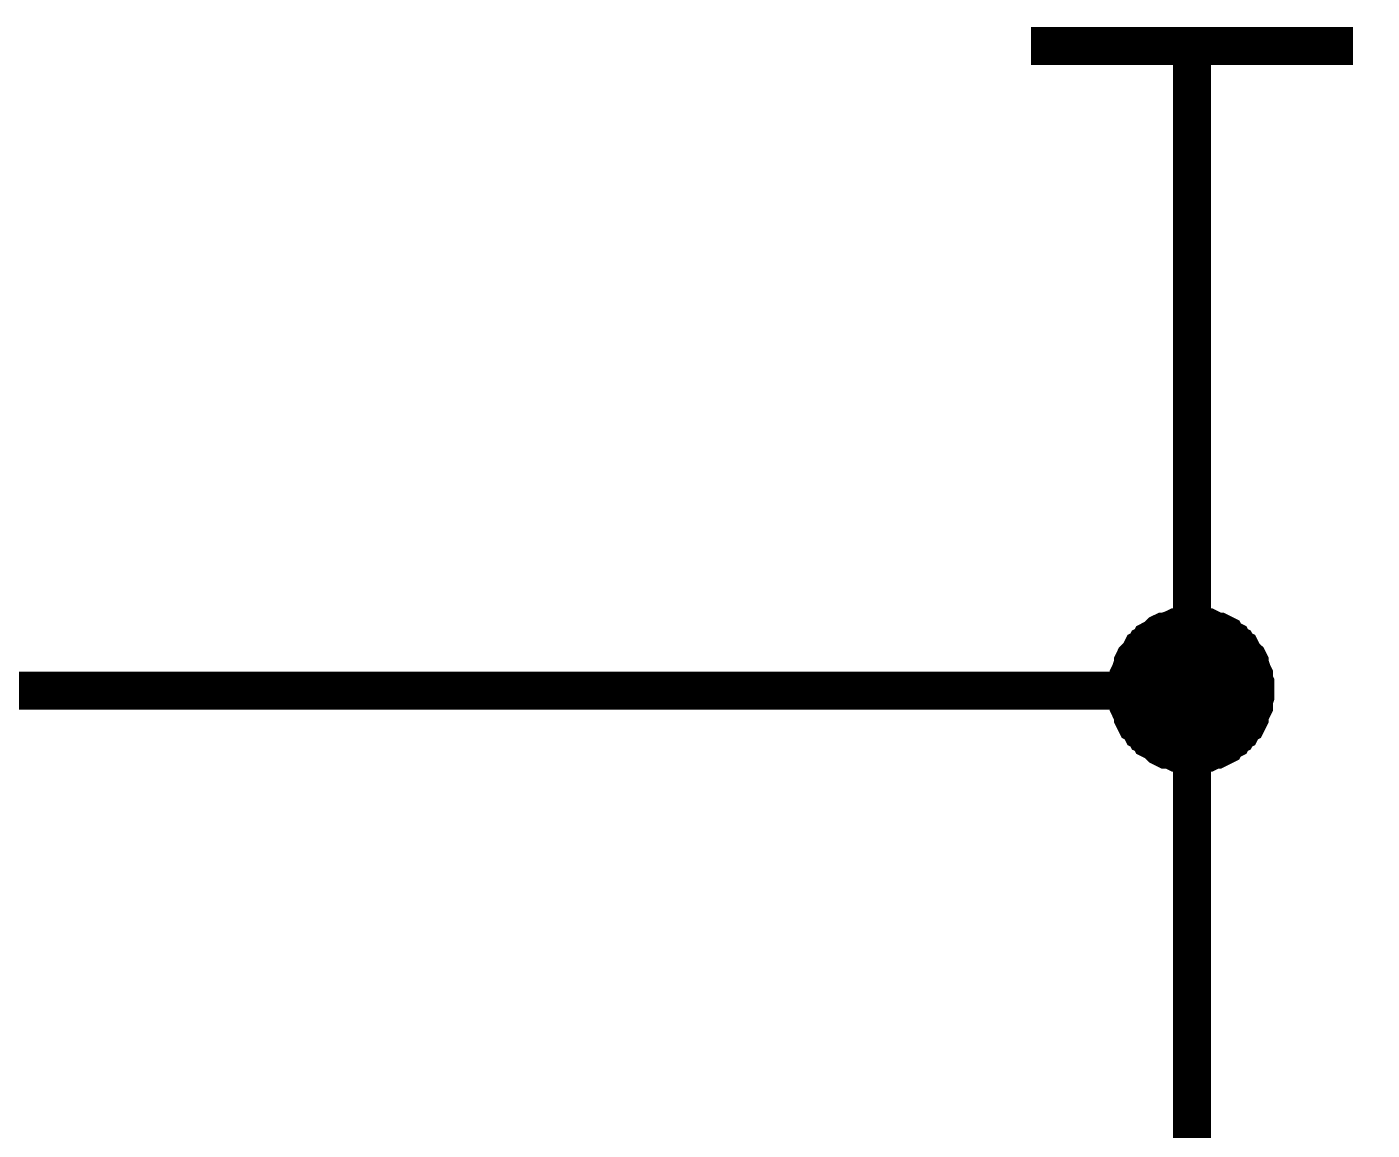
# Model space of a CAD drawing. Header units: inches. Extents: x 0 to 11, y 0 to 8.5.
# Drawn here: x 4.5386 to 4.9564, y 7.3632 to 7.7057 of the extents above; entities that cross this region are included whole.
import ezdxf

# ---------------------------------------------------------------- set-up
doc = ezdxf.new("R2010")
doc.units = ezdxf.units.IN
doc.header["$MEASUREMENT"] = 0
doc.layers.add('Sheet', color=255, linetype='Continuous')

msp = doc.modelspace()

# ---------------------------------------------------------------- linework, layer by layer
at = {"layer": 'Sheet'}
for points, const_width in [([(4.85047, 7.69977), (4.95054, 7.69977)], 0.0118), ([(4.9005, 7.59969), (4.9005, 7.69977)], 0.0118), ([(4.9005, 7.29988), (4.9005, 7.49961), (4.9005, 7.59969)], 0.0118), ([(4.8804, 7.49961), (4.8804, 7.5005), (4.8804, 7.50184), (4.88085, 7.50273), (4.88085, 7.50363), (4.88085, 7.50452), (4.88129, 7.50541), (4.88174, 7.50675), (4.88219, 7.50765), (4.88219, 7.50854), (4.88263, 7.50944), (4.88308, 7.50988), (4.88397, 7.51078), (4.88442, 7.51167), (4.88487, 7.51256), (4.88576, 7.51301), (4.88621, 7.5139), (4.8871, 7.51435), (4.88755, 7.51524), (4.88844, 7.51569), (4.88934, 7.51614), (4.89023, 7.51703), (4.89068, 7.51748), (4.89157, 7.51792), (4.89246, 7.51792), (4.89336, 7.51837), (4.8947, 7.51882), (4.89559, 7.51927), (4.89648, 7.51927), (4.89738, 7.51927), (4.89827, 7.51971), (4.89961, 7.51971), (4.9005, 7.51971)], 0.0118), ([(4.8804, 7.49961), (4.8804, 7.5005), (4.8804, 7.50184), (4.88085, 7.50273), (4.88085, 7.50363), (4.88085, 7.50452), (4.88129, 7.50541), (4.88174, 7.50675), (4.88219, 7.50765), (4.88219, 7.50854), (4.88263, 7.50944), (4.88308, 7.50988), (4.88397, 7.51078), (4.88442, 7.51167), (4.88487, 7.51256), (4.88576, 7.51301), (4.88621, 7.5139), (4.8871, 7.51435), (4.88755, 7.51524), (4.88844, 7.51569), (4.88934, 7.51614), (4.89023, 7.51703), (4.89068, 7.51748), (4.89157, 7.51792), (4.89246, 7.51792), (4.89336, 7.51837), (4.8947, 7.51882), (4.89559, 7.51927), (4.89648, 7.51927), (4.89738, 7.51927), (4.89827, 7.51971), (4.89961, 7.51971), (4.9005, 7.51971)], 0.0118), ([(4.8804, 7.49961), (4.8804, 7.5005), (4.8804, 7.50184), (4.88085, 7.50273), (4.88085, 7.50363), (4.88085, 7.50452), (4.88129, 7.50541), (4.88174, 7.50675), (4.88219, 7.50765), (4.88219, 7.50854), (4.88263, 7.50944), (4.88308, 7.50988), (4.88397, 7.51078), (4.88442, 7.51167), (4.88487, 7.51256), (4.88576, 7.51301), (4.88621, 7.5139), (4.8871, 7.51435), (4.88755, 7.51524), (4.88844, 7.51569), (4.88934, 7.51614), (4.89023, 7.51703), (4.89068, 7.51748), (4.89157, 7.51792), (4.89246, 7.51792), (4.89336, 7.51837), (4.8947, 7.51882), (4.89559, 7.51927), (4.89648, 7.51927), (4.89738, 7.51927), (4.89827, 7.51971), (4.89961, 7.51971), (4.9005, 7.51971)], 0.0118), ([(4.8804, 7.49961), (4.8804, 7.5005), (4.8804, 7.50184), (4.88085, 7.50273), (4.88085, 7.50363), (4.88085, 7.50452), (4.88129, 7.50541), (4.88174, 7.50675), (4.88219, 7.50765), (4.88219, 7.50854), (4.88263, 7.50944), (4.88308, 7.50988), (4.88397, 7.51078), (4.88442, 7.51167), (4.88487, 7.51256), (4.88576, 7.51301), (4.88621, 7.5139), (4.8871, 7.51435), (4.88755, 7.51524), (4.88844, 7.51569), (4.88934, 7.51614), (4.89023, 7.51703), (4.89068, 7.51748), (4.89157, 7.51792), (4.89246, 7.51792), (4.89336, 7.51837), (4.8947, 7.51882), (4.89559, 7.51927), (4.89648, 7.51927), (4.89738, 7.51927), (4.89827, 7.51971), (4.89961, 7.51971), (4.9005, 7.51971)], 0.0118), ([(4.9005, 7.51971), (4.9005, 7.51971)], 0.0118), ([(4.9005, 7.51971), (4.9014, 7.51971), (4.90229, 7.51971), (4.90363, 7.51927), (4.90452, 7.51927), (4.90542, 7.51927), (4.90631, 7.51882), (4.9072, 7.51837), (4.9081, 7.51792), (4.90899, 7.51792), (4.90988, 7.51748), (4.91078, 7.51703), (4.91122, 7.51614), (4.91212, 7.51569), (4.91301, 7.51524), (4.91346, 7.51435), (4.91435, 7.5139), (4.9148, 7.51301), (4.91569, 7.51256), (4.91614, 7.51167), (4.91659, 7.51078), (4.91748, 7.50988), (4.91793, 7.50944), (4.91837, 7.50854), (4.91837, 7.50765), (4.91882, 7.50675), (4.91927, 7.50541), (4.91971, 7.50452), (4.91971, 7.50363), (4.91971, 7.50273), (4.92016, 7.50184), (4.92016, 7.5005), (4.92016, 7.49961)], 0.0118), ([(4.9005, 7.51971), (4.9005, 7.51971)], 0.0118), ([(4.9005, 7.51971), (4.9014, 7.51971), (4.90229, 7.51971), (4.90363, 7.51927), (4.90452, 7.51927), (4.90542, 7.51927), (4.90631, 7.51882), (4.9072, 7.51837), (4.9081, 7.51792), (4.90899, 7.51792), (4.90988, 7.51748), (4.91078, 7.51703), (4.91122, 7.51614), (4.91212, 7.51569), (4.91301, 7.51524), (4.91346, 7.51435), (4.91435, 7.5139), (4.9148, 7.51301), (4.91569, 7.51256), (4.91614, 7.51167), (4.91659, 7.51078), (4.91748, 7.50988), (4.91793, 7.50944), (4.91837, 7.50854), (4.91837, 7.50765), (4.91882, 7.50675), (4.91927, 7.50541), (4.91971, 7.50452), (4.91971, 7.50363), (4.91971, 7.50273), (4.92016, 7.50184), (4.92016, 7.5005), (4.92016, 7.49961)], 0.0118), ([(4.9005, 7.51971), (4.9005, 7.51971)], 0.0118), ([(4.9005, 7.51971), (4.9014, 7.51971), (4.90229, 7.51971), (4.90363, 7.51927), (4.90452, 7.51927), (4.90542, 7.51927), (4.90631, 7.51882), (4.9072, 7.51837), (4.9081, 7.51792), (4.90899, 7.51792), (4.90988, 7.51748), (4.91078, 7.51703), (4.91122, 7.51614), (4.91212, 7.51569), (4.91301, 7.51524), (4.91346, 7.51435), (4.91435, 7.5139), (4.9148, 7.51301), (4.91569, 7.51256), (4.91614, 7.51167), (4.91659, 7.51078), (4.91748, 7.50988), (4.91793, 7.50944), (4.91837, 7.50854), (4.91837, 7.50765), (4.91882, 7.50675), (4.91927, 7.50541), (4.91971, 7.50452), (4.91971, 7.50363), (4.91971, 7.50273), (4.92016, 7.50184), (4.92016, 7.5005), (4.92016, 7.49961)], 0.0118), ([(4.9005, 7.51971), (4.9005, 7.51971)], 0.0118), ([(4.9005, 7.51971), (4.9014, 7.51971), (4.90229, 7.51971), (4.90363, 7.51927), (4.90452, 7.51927), (4.90542, 7.51927), (4.90631, 7.51882), (4.9072, 7.51837), (4.9081, 7.51792), (4.90899, 7.51792), (4.90988, 7.51748), (4.91078, 7.51703), (4.91122, 7.51614), (4.91212, 7.51569), (4.91301, 7.51524), (4.91346, 7.51435), (4.91435, 7.5139), (4.9148, 7.51301), (4.91569, 7.51256), (4.91614, 7.51167), (4.91659, 7.51078), (4.91748, 7.50988), (4.91793, 7.50944), (4.91837, 7.50854), (4.91837, 7.50765), (4.91882, 7.50675), (4.91927, 7.50541), (4.91971, 7.50452), (4.91971, 7.50363), (4.91971, 7.50273), (4.92016, 7.50184), (4.92016, 7.5005), (4.92016, 7.49961)], 0.0118), ([(4.8804, 7.49961), (4.8804, 7.5005), (4.8804, 7.50184), (4.88085, 7.50273), (4.88085, 7.50363), (4.88085, 7.50452), (4.88129, 7.50541), (4.88174, 7.50675), (4.88219, 7.50765), (4.88219, 7.50854), (4.88263, 7.50944), (4.88308, 7.50988), (4.88397, 7.51078), (4.88442, 7.51167), (4.88487, 7.51256), (4.88576, 7.51301), (4.88621, 7.5139), (4.8871, 7.51435), (4.88755, 7.51524), (4.88844, 7.51569), (4.88934, 7.51614), (4.89023, 7.51703), (4.89068, 7.51748), (4.89157, 7.51792), (4.89246, 7.51792), (4.89336, 7.51837), (4.8947, 7.51882), (4.89559, 7.51927), (4.89648, 7.51927), (4.89738, 7.51927), (4.89827, 7.51971), (4.89961, 7.51971), (4.9005, 7.51971)], 0.0039), ([(4.8804, 7.49961), (4.8804, 7.5005), (4.8804, 7.50184), (4.88085, 7.50273), (4.88085, 7.50363), (4.88085, 7.50452), (4.88129, 7.50541), (4.88174, 7.50675), (4.88219, 7.50765), (4.88219, 7.50854), (4.88263, 7.50944), (4.88308, 7.50988), (4.88397, 7.51078), (4.88442, 7.51167), (4.88487, 7.51256), (4.88576, 7.51301), (4.88621, 7.5139), (4.8871, 7.51435), (4.88755, 7.51524), (4.88844, 7.51569), (4.88934, 7.51614), (4.89023, 7.51703), (4.89068, 7.51748), (4.89157, 7.51792), (4.89246, 7.51792), (4.89336, 7.51837), (4.8947, 7.51882), (4.89559, 7.51927), (4.89648, 7.51927), (4.89738, 7.51927), (4.89827, 7.51971), (4.89961, 7.51971), (4.9005, 7.51971)], 0.0039), ([(4.8804, 7.49961), (4.8804, 7.5005), (4.8804, 7.50184), (4.88085, 7.50273), (4.88085, 7.50363), (4.88085, 7.50452), (4.88129, 7.50541), (4.88174, 7.50675), (4.88219, 7.50765), (4.88219, 7.50854), (4.88263, 7.50944), (4.88308, 7.50988), (4.88397, 7.51078), (4.88442, 7.51167), (4.88487, 7.51256), (4.88576, 7.51301), (4.88621, 7.5139), (4.8871, 7.51435), (4.88755, 7.51524), (4.88844, 7.51569), (4.88934, 7.51614), (4.89023, 7.51703), (4.89068, 7.51748), (4.89157, 7.51792), (4.89246, 7.51792), (4.89336, 7.51837), (4.8947, 7.51882), (4.89559, 7.51927), (4.89648, 7.51927), (4.89738, 7.51927), (4.89827, 7.51971), (4.89961, 7.51971), (4.9005, 7.51971)], 0.0039), ([(4.8804, 7.49961), (4.8804, 7.5005), (4.8804, 7.50184), (4.88085, 7.50273), (4.88085, 7.50363), (4.88085, 7.50452), (4.88129, 7.50541), (4.88174, 7.50675), (4.88219, 7.50765), (4.88219, 7.50854), (4.88263, 7.50944), (4.88308, 7.50988), (4.88397, 7.51078), (4.88442, 7.51167), (4.88487, 7.51256), (4.88576, 7.51301), (4.88621, 7.5139), (4.8871, 7.51435), (4.88755, 7.51524), (4.88844, 7.51569), (4.88934, 7.51614), (4.89023, 7.51703), (4.89068, 7.51748), (4.89157, 7.51792), (4.89246, 7.51792), (4.89336, 7.51837), (4.8947, 7.51882), (4.89559, 7.51927), (4.89648, 7.51927), (4.89738, 7.51927), (4.89827, 7.51971), (4.89961, 7.51971), (4.9005, 7.51971)], 0.0039), ([(4.9005, 7.51971), (4.9005, 7.51971)], 0.0039), ([(4.9005, 7.51971), (4.9014, 7.51971), (4.90229, 7.51971), (4.90363, 7.51927), (4.90452, 7.51927), (4.90542, 7.51927), (4.90631, 7.51882), (4.9072, 7.51837), (4.9081, 7.51792), (4.90899, 7.51792), (4.90988, 7.51748), (4.91078, 7.51703), (4.91122, 7.51614), (4.91212, 7.51569), (4.91301, 7.51524), (4.91346, 7.51435), (4.91435, 7.5139), (4.9148, 7.51301), (4.91569, 7.51256), (4.91614, 7.51167), (4.91659, 7.51078), (4.91748, 7.50988), (4.91793, 7.50944), (4.91837, 7.50854), (4.91837, 7.50765), (4.91882, 7.50675), (4.91927, 7.50541), (4.91971, 7.50452), (4.91971, 7.50363), (4.91971, 7.50273), (4.92016, 7.50184), (4.92016, 7.5005), (4.92016, 7.49961)], 0.0039), ([(4.9005, 7.51971), (4.9005, 7.51971)], 0.0039), ([(4.9005, 7.51971), (4.9014, 7.51971), (4.90229, 7.51971), (4.90363, 7.51927), (4.90452, 7.51927), (4.90542, 7.51927), (4.90631, 7.51882), (4.9072, 7.51837), (4.9081, 7.51792), (4.90899, 7.51792), (4.90988, 7.51748), (4.91078, 7.51703), (4.91122, 7.51614), (4.91212, 7.51569), (4.91301, 7.51524), (4.91346, 7.51435), (4.91435, 7.5139), (4.9148, 7.51301), (4.91569, 7.51256), (4.91614, 7.51167), (4.91659, 7.51078), (4.91748, 7.50988), (4.91793, 7.50944), (4.91837, 7.50854), (4.91837, 7.50765), (4.91882, 7.50675), (4.91927, 7.50541), (4.91971, 7.50452), (4.91971, 7.50363), (4.91971, 7.50273), (4.92016, 7.50184), (4.92016, 7.5005), (4.92016, 7.49961)], 0.0039), ([(4.9005, 7.51971), (4.9005, 7.51971)], 0.0039), ([(4.9005, 7.51971), (4.9014, 7.51971), (4.90229, 7.51971), (4.90363, 7.51927), (4.90452, 7.51927), (4.90542, 7.51927), (4.90631, 7.51882), (4.9072, 7.51837), (4.9081, 7.51792), (4.90899, 7.51792), (4.90988, 7.51748), (4.91078, 7.51703), (4.91122, 7.51614), (4.91212, 7.51569), (4.91301, 7.51524), (4.91346, 7.51435), (4.91435, 7.5139), (4.9148, 7.51301), (4.91569, 7.51256), (4.91614, 7.51167), (4.91659, 7.51078), (4.91748, 7.50988), (4.91793, 7.50944), (4.91837, 7.50854), (4.91837, 7.50765), (4.91882, 7.50675), (4.91927, 7.50541), (4.91971, 7.50452), (4.91971, 7.50363), (4.91971, 7.50273), (4.92016, 7.50184), (4.92016, 7.5005), (4.92016, 7.49961)], 0.0039), ([(4.9005, 7.51971), (4.9005, 7.51971)], 0.0039), ([(4.9005, 7.51971), (4.9014, 7.51971), (4.90229, 7.51971), (4.90363, 7.51927), (4.90452, 7.51927), (4.90542, 7.51927), (4.90631, 7.51882), (4.9072, 7.51837), (4.9081, 7.51792), (4.90899, 7.51792), (4.90988, 7.51748), (4.91078, 7.51703), (4.91122, 7.51614), (4.91212, 7.51569), (4.91301, 7.51524), (4.91346, 7.51435), (4.91435, 7.5139), (4.9148, 7.51301), (4.91569, 7.51256), (4.91614, 7.51167), (4.91659, 7.51078), (4.91748, 7.50988), (4.91793, 7.50944), (4.91837, 7.50854), (4.91837, 7.50765), (4.91882, 7.50675), (4.91927, 7.50541), (4.91971, 7.50452), (4.91971, 7.50363), (4.91971, 7.50273), (4.92016, 7.50184), (4.92016, 7.5005), (4.92016, 7.49961)], 0.0039), ([(4.9005, 7.49961), (4.00037, 7.49961)], 0.0118), ([(4.9005, 7.47995), (4.89961, 7.47995), (4.89827, 7.47995), (4.89738, 7.48039), (4.89648, 7.48039), (4.89559, 7.48039), (4.8947, 7.48084), (4.89336, 7.48129), (4.89246, 7.48129), (4.89157, 7.48173), (4.89068, 7.48218), (4.89023, 7.48263), (4.88934, 7.48352), (4.88844, 7.48397), (4.88755, 7.48441), (4.8871, 7.48531), (4.88621, 7.48575), (4.88576, 7.48665), (4.88487, 7.4871), (4.88442, 7.48799), (4.88397, 7.48888), (4.88308, 7.48933), (4.88263, 7.49022), (4.88219, 7.49112), (4.88219, 7.49201), (4.88174, 7.4929), (4.88129, 7.4938), (4.88085, 7.49469), (4.88085, 7.49558), (4.88085, 7.49648), (4.8804, 7.49782), (4.8804, 7.49871), (4.8804, 7.49961)], 0.0118), ([(4.8804, 7.49961), (4.8804, 7.49961)], 0.0118), ([(4.9005, 7.47995), (4.89961, 7.47995), (4.89827, 7.47995), (4.89738, 7.48039), (4.89648, 7.48039), (4.89559, 7.48039), (4.8947, 7.48084), (4.89336, 7.48129), (4.89246, 7.48129), (4.89157, 7.48173), (4.89068, 7.48218), (4.89023, 7.48263), (4.88934, 7.48352), (4.88844, 7.48397), (4.88755, 7.48441), (4.8871, 7.48531), (4.88621, 7.48575), (4.88576, 7.48665), (4.88487, 7.4871), (4.88442, 7.48799), (4.88397, 7.48888), (4.88308, 7.48933), (4.88263, 7.49022), (4.88219, 7.49112), (4.88219, 7.49201), (4.88174, 7.4929), (4.88129, 7.4938), (4.88085, 7.49469), (4.88085, 7.49558), (4.88085, 7.49648), (4.8804, 7.49782), (4.8804, 7.49871), (4.8804, 7.49961)], 0.0118), ([(4.8804, 7.49961), (4.8804, 7.49961)], 0.0118), ([(4.9005, 7.47995), (4.89961, 7.47995), (4.89827, 7.47995), (4.89738, 7.48039), (4.89648, 7.48039), (4.89559, 7.48039), (4.8947, 7.48084), (4.89336, 7.48129), (4.89246, 7.48129), (4.89157, 7.48173), (4.89068, 7.48218), (4.89023, 7.48263), (4.88934, 7.48352), (4.88844, 7.48397), (4.88755, 7.48441), (4.8871, 7.48531), (4.88621, 7.48575), (4.88576, 7.48665), (4.88487, 7.4871), (4.88442, 7.48799), (4.88397, 7.48888), (4.88308, 7.48933), (4.88263, 7.49022), (4.88219, 7.49112), (4.88219, 7.49201), (4.88174, 7.4929), (4.88129, 7.4938), (4.88085, 7.49469), (4.88085, 7.49558), (4.88085, 7.49648), (4.8804, 7.49782), (4.8804, 7.49871), (4.8804, 7.49961)], 0.0118), ([(4.8804, 7.49961), (4.8804, 7.49961)], 0.0118), ([(4.9005, 7.47995), (4.89961, 7.47995), (4.89827, 7.47995), (4.89738, 7.48039), (4.89648, 7.48039), (4.89559, 7.48039), (4.8947, 7.48084), (4.89336, 7.48129), (4.89246, 7.48129), (4.89157, 7.48173), (4.89068, 7.48218), (4.89023, 7.48263), (4.88934, 7.48352), (4.88844, 7.48397), (4.88755, 7.48441), (4.8871, 7.48531), (4.88621, 7.48575), (4.88576, 7.48665), (4.88487, 7.4871), (4.88442, 7.48799), (4.88397, 7.48888), (4.88308, 7.48933), (4.88263, 7.49022), (4.88219, 7.49112), (4.88219, 7.49201), (4.88174, 7.4929), (4.88129, 7.4938), (4.88085, 7.49469), (4.88085, 7.49558), (4.88085, 7.49648), (4.8804, 7.49782), (4.8804, 7.49871), (4.8804, 7.49961)], 0.0118), ([(4.8804, 7.49961), (4.8804, 7.49961)], 0.0118), ([(4.92016, 7.49961), (4.92016, 7.49871), (4.92016, 7.49782), (4.91971, 7.49648), (4.91971, 7.49558), (4.91971, 7.49469), (4.91927, 7.4938), (4.91882, 7.4929), (4.91837, 7.49201), (4.91837, 7.49112), (4.91793, 7.49022), (4.91748, 7.48933), (4.91659, 7.48888), (4.91614, 7.48799), (4.91569, 7.4871), (4.9148, 7.48665), (4.91435, 7.48575), (4.91346, 7.48531), (4.91301, 7.48441), (4.91212, 7.48397), (4.91122, 7.48352), (4.91078, 7.48263), (4.90988, 7.48218), (4.90899, 7.48173), (4.9081, 7.48129), (4.9072, 7.48129), (4.90631, 7.48084), (4.90542, 7.48039), (4.90452, 7.48039), (4.90363, 7.48039), (4.90229, 7.47995), (4.9014, 7.47995), (4.9005, 7.47995)], 0.0118), ([(4.92016, 7.49961), (4.92016, 7.49871), (4.92016, 7.49782), (4.91971, 7.49648), (4.91971, 7.49558), (4.91971, 7.49469), (4.91927, 7.4938), (4.91882, 7.4929), (4.91837, 7.49201), (4.91837, 7.49112), (4.91793, 7.49022), (4.91748, 7.48933), (4.91659, 7.48888), (4.91614, 7.48799), (4.91569, 7.4871), (4.9148, 7.48665), (4.91435, 7.48575), (4.91346, 7.48531), (4.91301, 7.48441), (4.91212, 7.48397), (4.91122, 7.48352), (4.91078, 7.48263), (4.90988, 7.48218), (4.90899, 7.48173), (4.9081, 7.48129), (4.9072, 7.48129), (4.90631, 7.48084), (4.90542, 7.48039), (4.90452, 7.48039), (4.90363, 7.48039), (4.90229, 7.47995), (4.9014, 7.47995), (4.9005, 7.47995)], 0.0118), ([(4.92016, 7.49961), (4.92016, 7.49871), (4.92016, 7.49782), (4.91971, 7.49648), (4.91971, 7.49558), (4.91971, 7.49469), (4.91927, 7.4938), (4.91882, 7.4929), (4.91837, 7.49201), (4.91837, 7.49112), (4.91793, 7.49022), (4.91748, 7.48933), (4.91659, 7.48888), (4.91614, 7.48799), (4.91569, 7.4871), (4.9148, 7.48665), (4.91435, 7.48575), (4.91346, 7.48531), (4.91301, 7.48441), (4.91212, 7.48397), (4.91122, 7.48352), (4.91078, 7.48263), (4.90988, 7.48218), (4.90899, 7.48173), (4.9081, 7.48129), (4.9072, 7.48129), (4.90631, 7.48084), (4.90542, 7.48039), (4.90452, 7.48039), (4.90363, 7.48039), (4.90229, 7.47995), (4.9014, 7.47995), (4.9005, 7.47995)], 0.0118), ([(4.92016, 7.49961), (4.92016, 7.49871), (4.92016, 7.49782), (4.91971, 7.49648), (4.91971, 7.49558), (4.91971, 7.49469), (4.91927, 7.4938), (4.91882, 7.4929), (4.91837, 7.49201), (4.91837, 7.49112), (4.91793, 7.49022), (4.91748, 7.48933), (4.91659, 7.48888), (4.91614, 7.48799), (4.91569, 7.4871), (4.9148, 7.48665), (4.91435, 7.48575), (4.91346, 7.48531), (4.91301, 7.48441), (4.91212, 7.48397), (4.91122, 7.48352), (4.91078, 7.48263), (4.90988, 7.48218), (4.90899, 7.48173), (4.9081, 7.48129), (4.9072, 7.48129), (4.90631, 7.48084), (4.90542, 7.48039), (4.90452, 7.48039), (4.90363, 7.48039), (4.90229, 7.47995), (4.9014, 7.47995), (4.9005, 7.47995)], 0.0118), ([(4.92016, 7.49961), (4.92016, 7.49961), (4.92016, 7.49961), (4.92016, 7.49961), (4.92016, 7.49961), (4.92016, 7.49961), (4.92016, 7.49961), (4.92016, 7.49961), (4.92016, 7.49961), (4.92016, 7.49961), (4.92016, 7.49961), (4.92016, 7.49961), (4.92016, 7.49961), (4.92016, 7.49961), (4.92016, 7.49961), (4.92016, 7.49961), (4.92016, 7.49961), (4.92016, 7.49961), (4.92016, 7.49961), (4.92016, 7.49961), (4.92016, 7.49961), (4.92016, 7.49961), (4.92016, 7.49961), (4.92016, 7.49961), (4.92016, 7.49961), (4.92016, 7.49961), (4.92016, 7.49961), (4.92016, 7.49961), (4.92016, 7.49961), (4.92016, 7.49961), (4.92016, 7.49961), (4.92016, 7.49961), (4.92016, 7.49961)], 0.0118), ([(4.92016, 7.49961), (4.92016, 7.49961)], 0.0118), ([(4.92016, 7.49961), (4.92016, 7.49961), (4.92016, 7.49961), (4.92016, 7.49961), (4.92016, 7.49961), (4.92016, 7.49961), (4.92016, 7.49961), (4.92016, 7.49961), (4.92016, 7.49961), (4.92016, 7.49961), (4.92016, 7.49961), (4.92016, 7.49961), (4.92016, 7.49961), (4.92016, 7.49961), (4.92016, 7.49961), (4.92016, 7.49961), (4.92016, 7.49961), (4.92016, 7.49961), (4.92016, 7.49961), (4.92016, 7.49961), (4.92016, 7.49961), (4.92016, 7.49961), (4.92016, 7.49961), (4.92016, 7.49961), (4.92016, 7.49961), (4.92016, 7.49961), (4.92016, 7.49961), (4.92016, 7.49961), (4.92016, 7.49961), (4.92016, 7.49961), (4.92016, 7.49961), (4.92016, 7.49961), (4.92016, 7.49961)], 0.0118), ([(4.92016, 7.49961), (4.92016, 7.49961)], 0.0118), ([(4.92016, 7.49961), (4.92016, 7.49961), (4.92016, 7.49961), (4.92016, 7.49961), (4.92016, 7.49961), (4.92016, 7.49961), (4.92016, 7.49961), (4.92016, 7.49961), (4.92016, 7.49961), (4.92016, 7.49961), (4.92016, 7.49961), (4.92016, 7.49961), (4.92016, 7.49961), (4.92016, 7.49961), (4.92016, 7.49961), (4.92016, 7.49961), (4.92016, 7.49961), (4.92016, 7.49961), (4.92016, 7.49961), (4.92016, 7.49961), (4.92016, 7.49961), (4.92016, 7.49961), (4.92016, 7.49961), (4.92016, 7.49961), (4.92016, 7.49961), (4.92016, 7.49961), (4.92016, 7.49961), (4.92016, 7.49961), (4.92016, 7.49961), (4.92016, 7.49961), (4.92016, 7.49961), (4.92016, 7.49961), (4.92016, 7.49961)], 0.0118), ([(4.92016, 7.49961), (4.92016, 7.49961)], 0.0118), ([(4.92016, 7.49961), (4.92016, 7.49961), (4.92016, 7.49961), (4.92016, 7.49961), (4.92016, 7.49961), (4.92016, 7.49961), (4.92016, 7.49961), (4.92016, 7.49961), (4.92016, 7.49961), (4.92016, 7.49961), (4.92016, 7.49961), (4.92016, 7.49961), (4.92016, 7.49961), (4.92016, 7.49961), (4.92016, 7.49961), (4.92016, 7.49961), (4.92016, 7.49961), (4.92016, 7.49961), (4.92016, 7.49961), (4.92016, 7.49961), (4.92016, 7.49961), (4.92016, 7.49961), (4.92016, 7.49961), (4.92016, 7.49961), (4.92016, 7.49961), (4.92016, 7.49961), (4.92016, 7.49961), (4.92016, 7.49961), (4.92016, 7.49961), (4.92016, 7.49961), (4.92016, 7.49961), (4.92016, 7.49961), (4.92016, 7.49961)], 0.0118), ([(4.92016, 7.49961), (4.92016, 7.49961)], 0.0118), ([(4.9005, 7.47995), (4.89961, 7.47995), (4.89827, 7.47995), (4.89738, 7.48039), (4.89648, 7.48039), (4.89559, 7.48039), (4.8947, 7.48084), (4.89336, 7.48129), (4.89246, 7.48129), (4.89157, 7.48173), (4.89068, 7.48218), (4.89023, 7.48263), (4.88934, 7.48352), (4.88844, 7.48397), (4.88755, 7.48441), (4.8871, 7.48531), (4.88621, 7.48575), (4.88576, 7.48665), (4.88487, 7.4871), (4.88442, 7.48799), (4.88397, 7.48888), (4.88308, 7.48933), (4.88263, 7.49022), (4.88219, 7.49112), (4.88219, 7.49201), (4.88174, 7.4929), (4.88129, 7.4938), (4.88085, 7.49469), (4.88085, 7.49558), (4.88085, 7.49648), (4.8804, 7.49782), (4.8804, 7.49871), (4.8804, 7.49961)], 0.0039), ([(4.8804, 7.49961), (4.8804, 7.49961)], 0.0039), ([(4.9005, 7.47995), (4.89961, 7.47995), (4.89827, 7.47995), (4.89738, 7.48039), (4.89648, 7.48039), (4.89559, 7.48039), (4.8947, 7.48084), (4.89336, 7.48129), (4.89246, 7.48129), (4.89157, 7.48173), (4.89068, 7.48218), (4.89023, 7.48263), (4.88934, 7.48352), (4.88844, 7.48397), (4.88755, 7.48441), (4.8871, 7.48531), (4.88621, 7.48575), (4.88576, 7.48665), (4.88487, 7.4871), (4.88442, 7.48799), (4.88397, 7.48888), (4.88308, 7.48933), (4.88263, 7.49022), (4.88219, 7.49112), (4.88219, 7.49201), (4.88174, 7.4929), (4.88129, 7.4938), (4.88085, 7.49469), (4.88085, 7.49558), (4.88085, 7.49648), (4.8804, 7.49782), (4.8804, 7.49871), (4.8804, 7.49961)], 0.0039), ([(4.8804, 7.49961), (4.8804, 7.49961)], 0.0039), ([(4.9005, 7.47995), (4.89961, 7.47995), (4.89827, 7.47995), (4.89738, 7.48039), (4.89648, 7.48039), (4.89559, 7.48039), (4.8947, 7.48084), (4.89336, 7.48129), (4.89246, 7.48129), (4.89157, 7.48173), (4.89068, 7.48218), (4.89023, 7.48263), (4.88934, 7.48352), (4.88844, 7.48397), (4.88755, 7.48441), (4.8871, 7.48531), (4.88621, 7.48575), (4.88576, 7.48665), (4.88487, 7.4871), (4.88442, 7.48799), (4.88397, 7.48888), (4.88308, 7.48933), (4.88263, 7.49022), (4.88219, 7.49112), (4.88219, 7.49201), (4.88174, 7.4929), (4.88129, 7.4938), (4.88085, 7.49469), (4.88085, 7.49558), (4.88085, 7.49648), (4.8804, 7.49782), (4.8804, 7.49871), (4.8804, 7.49961)], 0.0039), ([(4.8804, 7.49961), (4.8804, 7.49961)], 0.0039), ([(4.9005, 7.47995), (4.89961, 7.47995), (4.89827, 7.47995), (4.89738, 7.48039), (4.89648, 7.48039), (4.89559, 7.48039), (4.8947, 7.48084), (4.89336, 7.48129), (4.89246, 7.48129), (4.89157, 7.48173), (4.89068, 7.48218), (4.89023, 7.48263), (4.88934, 7.48352), (4.88844, 7.48397), (4.88755, 7.48441), (4.8871, 7.48531), (4.88621, 7.48575), (4.88576, 7.48665), (4.88487, 7.4871), (4.88442, 7.48799), (4.88397, 7.48888), (4.88308, 7.48933), (4.88263, 7.49022), (4.88219, 7.49112), (4.88219, 7.49201), (4.88174, 7.4929), (4.88129, 7.4938), (4.88085, 7.49469), (4.88085, 7.49558), (4.88085, 7.49648), (4.8804, 7.49782), (4.8804, 7.49871), (4.8804, 7.49961)], 0.0039), ([(4.8804, 7.49961), (4.8804, 7.49961)], 0.0039), ([(4.92016, 7.49961), (4.92016, 7.49871), (4.92016, 7.49782), (4.91971, 7.49648), (4.91971, 7.49558), (4.91971, 7.49469), (4.91927, 7.4938), (4.91882, 7.4929), (4.91837, 7.49201), (4.91837, 7.49112), (4.91793, 7.49022), (4.91748, 7.48933), (4.91659, 7.48888), (4.91614, 7.48799), (4.91569, 7.4871), (4.9148, 7.48665), (4.91435, 7.48575), (4.91346, 7.48531), (4.91301, 7.48441), (4.91212, 7.48397), (4.91122, 7.48352), (4.91078, 7.48263), (4.90988, 7.48218), (4.90899, 7.48173), (4.9081, 7.48129), (4.9072, 7.48129), (4.90631, 7.48084), (4.90542, 7.48039), (4.90452, 7.48039), (4.90363, 7.48039), (4.90229, 7.47995), (4.9014, 7.47995), (4.9005, 7.47995)], 0.0039), ([(4.92016, 7.49961), (4.92016, 7.49871), (4.92016, 7.49782), (4.91971, 7.49648), (4.91971, 7.49558), (4.91971, 7.49469), (4.91927, 7.4938), (4.91882, 7.4929), (4.91837, 7.49201), (4.91837, 7.49112), (4.91793, 7.49022), (4.91748, 7.48933), (4.91659, 7.48888), (4.91614, 7.48799), (4.91569, 7.4871), (4.9148, 7.48665), (4.91435, 7.48575), (4.91346, 7.48531), (4.91301, 7.48441), (4.91212, 7.48397), (4.91122, 7.48352), (4.91078, 7.48263), (4.90988, 7.48218), (4.90899, 7.48173), (4.9081, 7.48129), (4.9072, 7.48129), (4.90631, 7.48084), (4.90542, 7.48039), (4.90452, 7.48039), (4.90363, 7.48039), (4.90229, 7.47995), (4.9014, 7.47995), (4.9005, 7.47995)], 0.0039), ([(4.92016, 7.49961), (4.92016, 7.49871), (4.92016, 7.49782), (4.91971, 7.49648), (4.91971, 7.49558), (4.91971, 7.49469), (4.91927, 7.4938), (4.91882, 7.4929), (4.91837, 7.49201), (4.91837, 7.49112), (4.91793, 7.49022), (4.91748, 7.48933), (4.91659, 7.48888), (4.91614, 7.48799), (4.91569, 7.4871), (4.9148, 7.48665), (4.91435, 7.48575), (4.91346, 7.48531), (4.91301, 7.48441), (4.91212, 7.48397), (4.91122, 7.48352), (4.91078, 7.48263), (4.90988, 7.48218), (4.90899, 7.48173), (4.9081, 7.48129), (4.9072, 7.48129), (4.90631, 7.48084), (4.90542, 7.48039), (4.90452, 7.48039), (4.90363, 7.48039), (4.90229, 7.47995), (4.9014, 7.47995), (4.9005, 7.47995)], 0.0039), ([(4.92016, 7.49961), (4.92016, 7.49871), (4.92016, 7.49782), (4.91971, 7.49648), (4.91971, 7.49558), (4.91971, 7.49469), (4.91927, 7.4938), (4.91882, 7.4929), (4.91837, 7.49201), (4.91837, 7.49112), (4.91793, 7.49022), (4.91748, 7.48933), (4.91659, 7.48888), (4.91614, 7.48799), (4.91569, 7.4871), (4.9148, 7.48665), (4.91435, 7.48575), (4.91346, 7.48531), (4.91301, 7.48441), (4.91212, 7.48397), (4.91122, 7.48352), (4.91078, 7.48263), (4.90988, 7.48218), (4.90899, 7.48173), (4.9081, 7.48129), (4.9072, 7.48129), (4.90631, 7.48084), (4.90542, 7.48039), (4.90452, 7.48039), (4.90363, 7.48039), (4.90229, 7.47995), (4.9014, 7.47995), (4.9005, 7.47995)], 0.0039), ([(4.92016, 7.49961), (4.92016, 7.49961), (4.92016, 7.49961), (4.92016, 7.49961), (4.92016, 7.49961), (4.92016, 7.49961), (4.92016, 7.49961), (4.92016, 7.49961), (4.92016, 7.49961), (4.92016, 7.49961), (4.92016, 7.49961), (4.92016, 7.49961), (4.92016, 7.49961), (4.92016, 7.49961), (4.92016, 7.49961), (4.92016, 7.49961), (4.92016, 7.49961), (4.92016, 7.49961), (4.92016, 7.49961), (4.92016, 7.49961), (4.92016, 7.49961), (4.92016, 7.49961), (4.92016, 7.49961), (4.92016, 7.49961), (4.92016, 7.49961), (4.92016, 7.49961), (4.92016, 7.49961), (4.92016, 7.49961), (4.92016, 7.49961), (4.92016, 7.49961), (4.92016, 7.49961), (4.92016, 7.49961), (4.92016, 7.49961)], 0.0039), ([(4.92016, 7.49961), (4.92016, 7.49961)], 0.0039), ([(4.92016, 7.49961), (4.92016, 7.49961), (4.92016, 7.49961), (4.92016, 7.49961), (4.92016, 7.49961), (4.92016, 7.49961), (4.92016, 7.49961), (4.92016, 7.49961), (4.92016, 7.49961), (4.92016, 7.49961), (4.92016, 7.49961), (4.92016, 7.49961), (4.92016, 7.49961), (4.92016, 7.49961), (4.92016, 7.49961), (4.92016, 7.49961), (4.92016, 7.49961), (4.92016, 7.49961), (4.92016, 7.49961), (4.92016, 7.49961), (4.92016, 7.49961), (4.92016, 7.49961), (4.92016, 7.49961), (4.92016, 7.49961), (4.92016, 7.49961), (4.92016, 7.49961), (4.92016, 7.49961), (4.92016, 7.49961), (4.92016, 7.49961), (4.92016, 7.49961), (4.92016, 7.49961), (4.92016, 7.49961), (4.92016, 7.49961)], 0.0039), ([(4.92016, 7.49961), (4.92016, 7.49961)], 0.0039), ([(4.92016, 7.49961), (4.92016, 7.49961), (4.92016, 7.49961), (4.92016, 7.49961), (4.92016, 7.49961), (4.92016, 7.49961), (4.92016, 7.49961), (4.92016, 7.49961), (4.92016, 7.49961), (4.92016, 7.49961), (4.92016, 7.49961), (4.92016, 7.49961), (4.92016, 7.49961), (4.92016, 7.49961), (4.92016, 7.49961), (4.92016, 7.49961), (4.92016, 7.49961), (4.92016, 7.49961), (4.92016, 7.49961), (4.92016, 7.49961), (4.92016, 7.49961), (4.92016, 7.49961), (4.92016, 7.49961), (4.92016, 7.49961), (4.92016, 7.49961), (4.92016, 7.49961), (4.92016, 7.49961), (4.92016, 7.49961), (4.92016, 7.49961), (4.92016, 7.49961), (4.92016, 7.49961), (4.92016, 7.49961), (4.92016, 7.49961)], 0.0039), ([(4.92016, 7.49961), (4.92016, 7.49961)], 0.0039), ([(4.92016, 7.49961), (4.92016, 7.49961), (4.92016, 7.49961), (4.92016, 7.49961), (4.92016, 7.49961), (4.92016, 7.49961), (4.92016, 7.49961), (4.92016, 7.49961), (4.92016, 7.49961), (4.92016, 7.49961), (4.92016, 7.49961), (4.92016, 7.49961), (4.92016, 7.49961), (4.92016, 7.49961), (4.92016, 7.49961), (4.92016, 7.49961), (4.92016, 7.49961), (4.92016, 7.49961), (4.92016, 7.49961), (4.92016, 7.49961), (4.92016, 7.49961), (4.92016, 7.49961), (4.92016, 7.49961), (4.92016, 7.49961), (4.92016, 7.49961), (4.92016, 7.49961), (4.92016, 7.49961), (4.92016, 7.49961), (4.92016, 7.49961), (4.92016, 7.49961), (4.92016, 7.49961), (4.92016, 7.49961), (4.92016, 7.49961)], 0.0039), ([(4.92016, 7.49961), (4.92016, 7.49961)], 0.0039)]:
    msp.add_lwpolyline(points, dxfattribs=dict(at, const_width=const_width))
at = {"layer": 'Sheet', "const_width": 0.02}
msp.add_lwpolyline([(4.89, 7.5, 1), (4.91, 7.5, 1)], format="xyb", close=True, dxfattribs=at)

doc.saveas('drawing.dxf')
